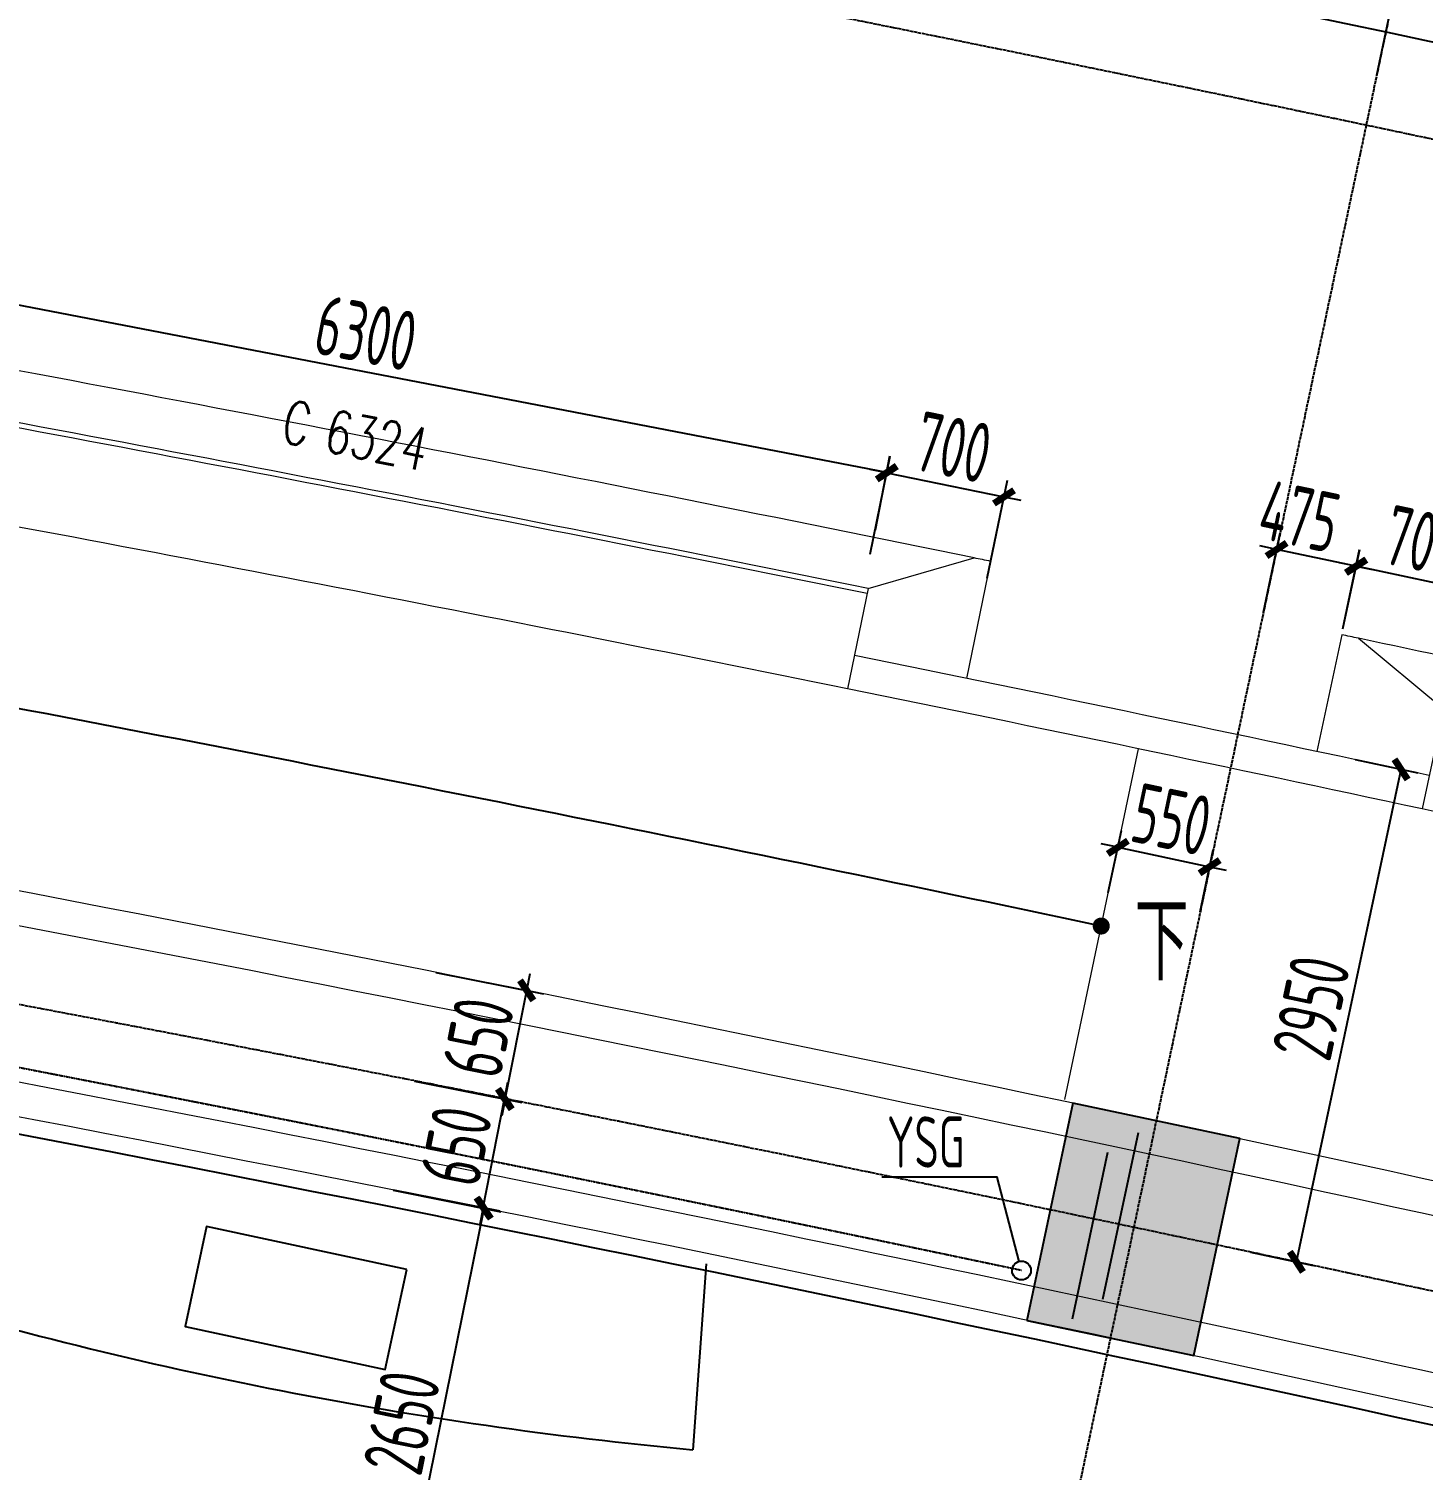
# Model space of a CAD drawing. Header units: millimetres. Extents: x 11515858 to 24947533, y -12784974 to -6116114.
# Drawn here: x 11837594 to 11845763, y -6385715 to -6377269 of the extents above; entities that cross this region are included whole.
import ezdxf
from ezdxf.enums import TextEntityAlignment as Align

# ---------------------------------------------------------------- set-up
doc = ezdxf.new("R2010")
doc.units = ezdxf.units.MM
doc.header["$LTSCALE"] = 10
for name, pattern in [('A2-RG-AXIS$0$CENTER', [2, 1.25, -0.25, 0.25, -0.25]), ('A2-RG-AXIS$0$DOTE', [2.42, 2, -0.2, 0.02, -0.2]), ('A2-RI-F2$0$DASHED2', [0.375, 0.25, -0.125]), ('A2-RI-F2$0$DOT2', [0.125, 0, -0.125])]:
    doc.linetypes.add(name, pattern=pattern)
for name, color, linetype in [('A2-RB-F2$0$$34$A-DIMS-100', 1, 'Continuous'), ('A2-RB-F2$0$A-DIMS-100', 1, 'Continuous'), ('A2-RD-F2$0$A-FURN-FIXT', 9, 'Continuous'), ('A2-RD-F2$0$A-STRS', 50, 'Continuous'), ('A2-RG-AXIS$0$A-DIMS-100', 1, 'Continuous'), ('A2-RG-AXIS$0$A-GRID', 1, 'A2-RG-AXIS$0$CENTER'), ('A2-RI-F2$0$$0$AUDIT_D_120618114340-341', 1, 'Continuous'), ('A2-RI-F2$0$A-ROOF-DRAN', 175, 'Continuous'), ('A2-RI-F2$0$A-ROOF-EDGE', 2, 'Continuous'), ('A2-RI-F2$0$A-STRS', 50, 'Continuous'), ('A2-RI-F2$0$A-SYMB-AREA', 4, 'Continuous'), ('A2-RI-F2$0$A-SYMB-DOOR', 4, 'Continuous'), ('A2-RI-F2$0$A-SYMB-NAME', 4, 'Continuous'), ('A2-RI-F2$0$an-door', 2, 'Continuous'), ('A2-RI-F2$0$an-wall', 4, 'Continuous'), ('A2-RS-F2$0$A-HATH-GRAY', 8, 'Continuous'), ('A2-RS-F2$0$A-WALL-CONC', 6, 'Continuous')]:
    doc.layers.add(name, color=color, linetype=linetype)
for name, color, linetype, lineweight in [('A2-RI-F2$0$A-ANNO-TEXT', 2, 'Continuous', 5), ('A2-RI-F2$0$A-FLOR-OTLN', 4, 'A2-RI-F2$0$DOT2', 5), ('A2-RI-F2$0$A-FLOR-STRS', 2, 'Continuous', 5), ('A2-RI-F2$0$A-GLAZ', 140, 'Continuous', 5), ('A2-RI-F2$0$A-WALL', 7, 'Continuous', 5)]:
    doc.layers.add(name, color=color, linetype=linetype, lineweight=lineweight)
doc.styles.add('A2-RB-F2$0$$0$XD2008', font='hzs.shx', dxfattribs={"width": 0.7, "bigfont": 'hztxt.shx'})
doc.styles.add('A2-RB-F2$0$XD2008', font='hzs.shx', dxfattribs={"width": 0.7, "bigfont": 'hztxt.shx'})
doc.styles.add('A2-RG-AXIS$0$XD2008', font='hzs.shx', dxfattribs={"width": 0.7, "bigfont": 'hztxt.shx'})
doc.styles.add('A2-RI-F2$0$ECADI', font='hzs.shx', dxfattribs={"width": 0.7, "bigfont": 'hztxt.shx'})
doc.styles.add('A2-RI-F2$0$ECADI-TXT', font='simplex.shx', dxfattribs={"bigfont": 'hztxt.shx'})
doc.dimstyles.new('A2-RB-F2$0$$0$XD100$0', dxfattribs={"dimscale": 100, "dimtxt": 3.5, "dimasz": 1, "dimexe": 1, "dimexo": 2, "dimgap": 0.5, "dimtad": 1, "dimdec": 0, "dimdsep": 46, "dimtxsty": 'A2-RB-F2$0$$0$XD2008', "dimblk1": 'A2-RB-F2$0$$20$_ArchTick', "dimblk2": 'A2-RB-F2$0$$20$_ArchTick', "dimsah": 1, "dimcen": 2.5, "dimclrt": 4, "dimaunit": 1, "dimadec": 0, "dimazin": 0, "dimtfac": 1, "dimtdec": 0, "dimtix": 1, "dimtmove": 2, "dimatfit": 3, "dimfxl": 0, "dimtolj": 1, "dimtzin": 0, "dimarcsym": 0})
doc.dimstyles.new('A2-RB-F2$0$XD100$0', dxfattribs={"dimscale": 100, "dimtxt": 3.5, "dimasz": 1, "dimexe": 1, "dimexo": 2, "dimgap": 0.5, "dimtad": 1, "dimdec": 0, "dimdsep": 46, "dimtxsty": 'A2-RB-F2$0$XD2008', "dimblk1": 'A2-RB-F2$0$_ArchTick', "dimblk2": 'A2-RB-F2$0$_ArchTick', "dimsah": 1, "dimcen": 2.5, "dimclrt": 4, "dimaunit": 1, "dimadec": 0, "dimazin": 0, "dimtfac": 1, "dimtdec": 0, "dimtix": 1, "dimtmove": 1, "dimatfit": 3, "dimfxl": 0, "dimtolj": 1, "dimtzin": 0, "dimarcsym": 0})
doc.dimstyles.new('A2-RG-AXIS$0$XD150', dxfattribs={"dimscale": 300, "dimtxt": 2.5, "dimasz": 1.5, "dimexe": 1, "dimexo": 2, "dimgap": 0.5, "dimtad": 1, "dimdec": 0, "dimdsep": 46, "dimtxsty": 'A2-RG-AXIS$0$XD2008', "dimcen": 2.5, "dimclrt": 4, "dimaunit": 1, "dimadec": 3, "dimazin": 0, "dimtfac": 1, "dimtdec": 0, "dimtmove": 2, "dimatfit": 3, "dimfxl": 0, "dimtolj": 1, "dimtzin": 0, "dimarcsym": 0})

# ---------------------------------------------------------------- blocks, each defined once
blk = doc.blocks.new('A2-RG-AXIS$0$_ArchTick')
at = {"color": 0, "linetype": 'ByBlock', "const_width": 0.4}
blk.add_lwpolyline([(-0.5, -0.5), (0.5, 0.5)], dxfattribs=at)
blk = doc.blocks.new('*D1253')
at = {"layer": 'A2-RG-AXIS$0$A-DIMS-100', "color": 0, "lineweight": -2, "ltscale": 3, "transparency": 16777216}
for p, q in [((11845491.1, -6377540.1), (11846904.3, -6370837.5)), ((11854555.5, -6379587.6), (11856160.6, -6372928.3))]:
    blk.add_line(p, q, dxfattribs=at)
blk.add_arc((11778730.7, -6694178.7), 330300, 76.448661, 78.094079, dxfattribs=at)
at = {"layer": 'Defpoints', "color": 0, "ltscale": 3, "transparency": 16777216}
for p in [(11853048.1, -6372348), (11845429.2, -6377833.7), (11854485.2, -6379879.3), (11778730.7, -6694178.7)]:
    blk.add_point(p, dxfattribs=at)
at = {"layer": 'A2-RG-AXIS$0$A-DIMS-100', "color": 0, "lineweight": -2, "ltscale": 3, "transparency": 16777216, "xscale": 150, "yscale": 150, "zscale": 150}
for p, rotation in [((11846873.3, -6370984.2), 168.0940794046412), ((11856125.5, -6373074.2), 346.4486609929079)]:
    blk.add_blockref('A2-RG-AXIS$0$_ArchTick', p, dxfattribs=dict(at, rotation=rotation))
at = {"layer": 'A2-RG-AXIS$0$A-DIMS-100', "color": 4, "ltscale": 3, "transparency": 16777216, "insert": (11851572.6, -6371705.1), "char_height": 375, "attachment_point": 5, "rotation": 347.27137, "style": 'A2-RG-AXIS$0$XD2008'}
blk.add_mtext('\\A1;1°38\'44"', dxfattribs=at)
blk = doc.blocks.new('*D1290')
at = {"layer": 'A2-RG-AXIS$0$A-DIMS-100', "color": 0, "lineweight": -2, "ltscale": 3, "transparency": 16777216}
for p, q in [((11836371.6, -6375753.7), (11837591.7, -6369013.3)), ((11845491.1, -6377540.1), (11846904.3, -6370837.5))]:
    blk.add_line(p, q, dxfattribs=at)
blk.add_arc((11778730.7, -6694178.7), 330300, 78.094079, 79.739498, dxfattribs=at)
at = {"layer": 'Defpoints', "color": 0, "ltscale": 3, "transparency": 16777216}
for p in [(11843776.4, -6370346.8), (11836318.2, -6376048.9), (11845429.2, -6377833.7), (11778730.7, -6694178.7)]:
    blk.add_point(p, dxfattribs=at)
at = {"layer": 'A2-RG-AXIS$0$A-DIMS-100', "color": 0, "lineweight": -2, "ltscale": 3, "transparency": 16777216, "xscale": 150, "yscale": 150, "zscale": 150}
for p, rotation in [((11837565, -6369160.9), 169.739497816377), ((11846873.3, -6370984.2), 348.0940794046441)]:
    blk.add_blockref('A2-RG-AXIS$0$_ArchTick', p, dxfattribs=dict(at, rotation=rotation))
at = {"layer": 'A2-RG-AXIS$0$A-DIMS-100', "color": 4, "ltscale": 3, "transparency": 16777216, "insert": (11842283.1, -6369746.5), "char_height": 375, "attachment_point": 5, "rotation": 348.91679, "style": 'A2-RG-AXIS$0$XD2008'}
blk.add_mtext('\\A1;1°38\'44"', dxfattribs=at)
blk = doc.blocks.new('A2-RB-F2$0$$20$_ArchTick')
at = {"color": 0, "linetype": 'ByBlock', "const_width": 0.4}
blk.add_lwpolyline([(-0.5, -0.5), (0.5, 0.5)], dxfattribs=at)
blk = doc.blocks.new('*D1545')
at = {"layer": 'A2-RB-F2$0$$34$A-DIMS-100', "color": 0, "lineweight": -2, "transparency": 16777216}
for p, q in [((11839727.8, -6384073.7), (11840360.3, -6384201.7)), ((11839736.9, -6386777.6), (11840262.3, -6384181.9)), ((11839202.4, -6386669.4), (11839834.9, -6386797.4))]:
    blk.add_line(p, q, dxfattribs=at)
at = {"layer": 'Defpoints', "color": 0, "transparency": 16777216}
for p in [(11839531.8, -6384034), (11840262.3, -6384181.9), (11839006.4, -6386629.7)]:
    blk.add_point(p, dxfattribs=at)
at = {"layer": 'A2-RB-F2$0$$34$A-DIMS-100', "color": 0, "lineweight": -2, "transparency": 16777216, "xscale": 100, "yscale": 100, "zscale": 100}
for p, rotation in [((11840262.3, -6384181.9), 78.5576947749182), ((11839736.9, -6386777.6), 258.5576947749182)]:
    blk.add_blockref('A2-RB-F2$0$$20$_ArchTick', p, dxfattribs=dict(at, rotation=rotation))
at = {"layer": 'A2-RB-F2$0$$34$A-DIMS-100', "color": 4, "transparency": 16777216, "insert": (11839779, -6385435.1), "char_height": 350, "attachment_point": 5, "rotation": 78.55769, "style": 'A2-RB-F2$0$$0$XD2008'}
blk.add_mtext('\\A1;2650', dxfattribs=at)
blk = doc.blocks.new('A2-RB-F2$0$_ArchTick')
at = {"color": 0, "linetype": 'ByBlock', "const_width": 0.4}
blk.add_lwpolyline([(-0.5, -0.5), (0.5, 0.5)], dxfattribs=at)
blk = doc.blocks.new('*D1597')
at = {"layer": 'A2-RB-F2$0$A-DIMS-100', "color": 0, "lineweight": -2, "transparency": 16777216}
for p, q in [((11845365.5, -6381551.2), (11845731.4, -6381629)), ((11845020.5, -6384493.7), (11845633.6, -6381608.2)), ((11844752.4, -6384436.8), (11845118.3, -6384514.5))]:
    blk.add_line(p, q, dxfattribs=at)
at = {"layer": 'Defpoints', "color": 0, "transparency": 16777216}
for p in [(11845169.9, -6381509.6), (11845633.6, -6381608.2), (11844556.7, -6384395.2)]:
    blk.add_point(p, dxfattribs=at)
at = {"layer": 'A2-RB-F2$0$A-DIMS-100', "color": 0, "lineweight": -2, "transparency": 16777216, "xscale": 100, "yscale": 100, "zscale": 100}
for p, rotation in [((11845633.6, -6381608.2), 78.00362421661713), ((11845020.5, -6384493.7), 258.0036242166171)]:
    blk.add_blockref('A2-RB-F2$0$_ArchTick', p, dxfattribs=dict(at, rotation=rotation))
at = {"layer": 'A2-RB-F2$0$A-DIMS-100', "color": 4, "transparency": 16777216, "insert": (11845106.9, -6383004.2), "char_height": 350, "attachment_point": 5, "rotation": 78.00362, "style": 'A2-RB-F2$0$XD2008'}
blk.add_mtext('\\A1;2950', dxfattribs=at)
blk = doc.blocks.new('*D2081')
at = {"layer": 'A2-RB-F2$0$A-DIMS-100', "color": 0, "lineweight": -2, "transparency": 16777216}
for p, q in [((11843918.4, -6382330.4), (11843995, -6381967)), ((11843974.4, -6382064.9), (11843876.5, -6382044.2)), ((11843974.4, -6382064.9), (11844512.2, -6382178.3)), ((11844456.2, -6382443.7), (11844532.8, -6382080.4)), ((11844512.2, -6382178.3), (11844610, -6382198.9))]:
    blk.add_line(p, q, dxfattribs=at)
at = {"layer": 'Defpoints', "color": 0, "transparency": 16777216}
for p in [(11844512.2, -6382178.3), (11843877.1, -6382526.1), (11844414.9, -6382639.4)]:
    blk.add_point(p, dxfattribs=at)
at = {"layer": 'A2-RB-F2$0$A-DIMS-100', "color": 0, "lineweight": -2, "transparency": 16777216, "xscale": 100, "yscale": 100, "zscale": 100}
for p, rotation in [((11843974.4, -6382064.9), 348.0940815054477), ((11844512.2, -6382178.3), 168.0940815054477)]:
    blk.add_blockref('A2-RB-F2$0$_ArchTick', p, dxfattribs=dict(at, rotation=rotation))
at = {"layer": 'A2-RB-F2$0$A-DIMS-100', "color": 4, "transparency": 16777216, "insert": (11844289.7, -6381901.4), "char_height": 350, "attachment_point": 5, "rotation": 348.09408, "style": 'A2-RB-F2$0$XD2008'}
blk.add_mtext('\\A1;550', dxfattribs=at)
blk = doc.blocks.new('*D2091')
at = {"layer": 'A2-RB-F2$0$$34$A-DIMS-100', "color": 0, "lineweight": -2, "transparency": 16777216}
for p, q in [((11839853, -6383434.9), (11840479.4, -6383557.7)), ((11840381.3, -6383538.5), (11840400.5, -6383440.3)), ((11840256.3, -6384176.1), (11840381.3, -6383538.5)), ((11839728, -6384072.5), (11840354.4, -6384195.3)), ((11840256.3, -6384176.1), (11840237.1, -6384274.2))]:
    blk.add_line(p, q, dxfattribs=at)
at = {"layer": 'Defpoints', "color": 0, "transparency": 16777216}
for p in [(11839656.8, -6383396.4), (11840381.3, -6383538.5), (11839531.8, -6384034)]:
    blk.add_point(p, dxfattribs=at)
at = {"layer": 'A2-RB-F2$0$$34$A-DIMS-100', "color": 0, "lineweight": -2, "transparency": 16777216, "xscale": 100, "yscale": 100, "zscale": 100}
for p, rotation in [((11840381.3, -6383538.5), 258.9083441193903), ((11840256.3, -6384176.1), 78.90834411939026)]:
    blk.add_blockref('A2-RB-F2$0$$20$_ArchTick', p, dxfattribs=dict(at, rotation=rotation))
at = {"layer": 'A2-RB-F2$0$$34$A-DIMS-100', "color": 4, "transparency": 16777216, "insert": (11840098, -6383814), "char_height": 350, "attachment_point": 5, "rotation": 78.90834, "style": 'A2-RB-F2$0$$0$XD2008'}
blk.add_mtext('\\A1;650', dxfattribs=at)
blk = doc.blocks.new('*D2092')
at = {"layer": 'A2-RB-F2$0$$34$A-DIMS-100', "color": 0, "lineweight": -2, "transparency": 16777216}
for p, q in [((11839979.6, -6382797.6), (11840609.2, -6382922.5)), ((11840511.1, -6382903.1), (11840530.5, -6382805)), ((11840384.5, -6383540.9), (11840511.1, -6382903.1)), ((11839852.9, -6383435.4), (11840482.5, -6383560.3)), ((11840384.5, -6383540.9), (11840365, -6383639))]:
    blk.add_line(p, q, dxfattribs=at)
at = {"layer": 'Defpoints', "color": 0, "transparency": 16777216}
for p in [(11839783.4, -6382758.6), (11840511.1, -6382903.1), (11839656.8, -6383396.4)]:
    blk.add_point(p, dxfattribs=at)
at = {"layer": 'A2-RB-F2$0$$34$A-DIMS-100', "color": 0, "lineweight": -2, "transparency": 16777216, "xscale": 100, "yscale": 100, "zscale": 100}
for p, rotation in [((11840511.1, -6382903.1), 258.7724271705413), ((11840384.5, -6383540.9), 78.77242717054123)]:
    blk.add_blockref('A2-RB-F2$0$$20$_ArchTick', p, dxfattribs=dict(at, rotation=rotation))
at = {"layer": 'A2-RB-F2$0$$34$A-DIMS-100', "color": 4, "transparency": 16777216, "insert": (11840227.1, -6383178.2), "char_height": 350, "attachment_point": 5, "rotation": 78.77243, "style": 'A2-RB-F2$0$$0$XD2008'}
blk.add_mtext('\\A1;650', dxfattribs=at)
blk = doc.blocks.new('*D1955')
at = {"layer": 'A2-RB-F2$0$A-DIMS-100', "color": 0, "lineweight": -2, "transparency": 16777216}
for p, q in [((11845371.5, -6380418.1), (11845273.7, -6380397.2)), ((11845293.4, -6380784.7), (11845392.3, -6380320.3)), ((11846056.4, -6380564), (11845371.5, -6380418.1)), ((11845978.3, -6380930.7), (11846077.3, -6380466.2)), ((11846056.4, -6380564), (11846154.2, -6380584.9))]:
    blk.add_line(p, q, dxfattribs=at)
at = {"layer": 'Defpoints', "color": 0, "transparency": 16777216}
for p in [(11845371.5, -6380418.1), (11845251.7, -6380980.3), (11845936.6, -6381126.3)]:
    blk.add_point(p, dxfattribs=at)
at = {"layer": 'A2-RB-F2$0$A-DIMS-100', "color": 0, "lineweight": -2, "transparency": 16777216, "xscale": 100, "yscale": 100, "zscale": 100}
for p, rotation in [((11845371.5, -6380418.1), 347.9718568055047), ((11846056.4, -6380564), 167.9718568055047)]:
    blk.add_blockref('A2-RB-F2$0$_ArchTick', p, dxfattribs=dict(at, rotation=rotation))
at = {"layer": 'A2-RB-F2$0$A-DIMS-100', "color": 4, "transparency": 16777216, "insert": (11845760.9, -6380271), "char_height": 350, "attachment_point": 5, "rotation": 347.97186, "style": 'A2-RB-F2$0$XD2008'}
blk.add_mtext('\\A1;700', dxfattribs=at)
blk = doc.blocks.new('*D1956')
at = {"layer": 'A2-RB-F2$0$A-DIMS-100', "color": 0, "lineweight": -2, "transparency": 16777216}
for p, q in [((11844827.6, -6380686.5), (11844925.2, -6380221.8)), ((11844904.6, -6380319.6), (11844806.8, -6380299.1)), ((11845369.1, -6380417.2), (11844904.6, -6380319.6)), ((11845292, -6380784.1), (11845389.6, -6380319.4)), ((11845369.1, -6380417.2), (11845466.9, -6380437.8))]:
    blk.add_line(p, q, dxfattribs=at)
at = {"layer": 'Defpoints', "color": 0, "transparency": 16777216}
for p in [(11844904.6, -6380319.6), (11844786.4, -6380882.2), (11845250.9, -6380979.8)]:
    blk.add_point(p, dxfattribs=at)
at = {"layer": 'A2-RB-F2$0$A-DIMS-100', "color": 0, "lineweight": -2, "transparency": 16777216, "xscale": 100, "yscale": 100, "zscale": 100}
for p, rotation in [((11844904.6, -6380319.6), 348.1346095099087), ((11845369.1, -6380417.2), 168.1346095099087)]:
    blk.add_blockref('A2-RB-F2$0$_ArchTick', p, dxfattribs=dict(at, rotation=rotation))
at = {"layer": 'A2-RB-F2$0$A-DIMS-100', "color": 4, "transparency": 16777216, "insert": (11845038, -6380125.8), "char_height": 350, "attachment_point": 5, "rotation": 348.13461, "style": 'A2-RB-F2$0$XD2008'}
blk.add_mtext('\\A1;475', dxfattribs=at)
blk = doc.blocks.new('*D1959')
at = {"layer": 'A2-RB-F2$0$A-DIMS-100', "color": 0, "lineweight": -2, "transparency": 16777216}
for p, q in [((11836369.1, -6379010.6), (11836452.8, -6378577.2)), ((11842620.1, -6379869.3), (11836433.8, -6378675.4)), ((11842555.4, -6380204.5), (11842639, -6379771.1))]:
    blk.add_line(p, q, dxfattribs=at)
at = {"layer": 'Defpoints', "color": 0, "transparency": 16777216}
for p in [(11836433.8, -6378675.4), (11836331.2, -6379206.9), (11842517.5, -6380400.9)]:
    blk.add_point(p, dxfattribs=at)
at = {"layer": 'A2-RB-F2$0$A-DIMS-100', "color": 0, "lineweight": -2, "transparency": 16777216, "xscale": 100, "yscale": 100, "zscale": 100}
for p, rotation in [((11836433.8, -6378675.4), 169.0765366442314), ((11842620.1, -6379869.3), 349.0765366442314)]:
    blk.add_blockref('A2-RB-F2$0$_ArchTick', p, dxfattribs=dict(at, rotation=rotation))
at = {"layer": 'A2-RB-F2$0$A-DIMS-100', "color": 4, "transparency": 16777216, "insert": (11839569.6, -6379051.4), "char_height": 350, "attachment_point": 5, "rotation": 349.07654, "style": 'A2-RB-F2$0$XD2008'}
blk.add_mtext('\\A1;6300', dxfattribs=at)
blk = doc.blocks.new('*D1960')
at = {"layer": 'A2-RB-F2$0$A-DIMS-100', "color": 0, "lineweight": -2, "transparency": 16777216}
for p, q in [((11842523.5, -6380346.9), (11842641.3, -6379772.6)), ((11842621.2, -6379870.6), (11842523.3, -6379850.5)), ((11842621.2, -6379870.6), (11843307.4, -6380011.4)), ((11843209.7, -6380487.7), (11843327.5, -6379913.4)), ((11843307.4, -6380011.4), (11843405.4, -6380031.5))]:
    blk.add_line(p, q, dxfattribs=at)
at = {"layer": 'Defpoints', "color": 0, "transparency": 16777216}
for p in [(11843307.4, -6380011.4), (11842483.3, -6380542.8), (11843169.5, -6380683.6)]:
    blk.add_point(p, dxfattribs=at)
at = {"layer": 'A2-RB-F2$0$A-DIMS-100', "color": 0, "lineweight": -2, "transparency": 16777216, "xscale": 100, "yscale": 100, "zscale": 100}
for p, rotation in [((11842621.2, -6379870.6), 348.4066606735891), ((11843307.4, -6380011.4), 168.4066606735891)]:
    blk.add_blockref('A2-RB-F2$0$_ArchTick', p, dxfattribs=dict(at, rotation=rotation))
at = {"layer": 'A2-RB-F2$0$A-DIMS-100', "color": 4, "transparency": 16777216, "insert": (11843009.5, -6379720.6), "char_height": 350, "attachment_point": 5, "rotation": 348.40666, "style": 'A2-RB-F2$0$XD2008'}
blk.add_mtext('\\A1;700', dxfattribs=at)
blk = doc.blocks.new('A2-RD-F2')
at = {"layer": 'A2-RD-F2$0$A-FURN-FIXT', "linetype": 'Continuous'}
blk.add_lwpolyline([(11839808.4, -6384538.8), (11838635.1, -6384287), (11838509.2, -6384873.7), (11839682.5, -6385125.5)], close=True, dxfattribs=at)
at = {"layer": 'A2-RD-F2$0$A-STRS', "linetype": 'Continuous'}
blk.add_line((11841562.5, -6384506.1), (11841484, -6385594.9), dxfattribs=at)
blk.add_arc((11843729.5, -6361395.8), 24303.1, 253.19997, 264.69865, dxfattribs=at)
blk = doc.blocks.new('A2-RS-F2')
at = {"layer": 'A2-RS-F2$0$A-HATH-GRAY', "ltscale": 3}
h = blk.add_hatch(color=256, dxfattribs=at)
h.paths.add_polyline_path([(11780370.9, -6378132.8), (11781370.9, -6378139.6), (11781379.7, -6376839.6), (11780379.7, -6376832.8)])
h.paths.add_polyline_path([(11771295.3, -6378216.2), (11772295, -6378194.3), (11772266.5, -6376894.6), (11771266.7, -6376916.1)])
h.paths.add_polyline_path([(11789445.2, -6378310.2), (11790444.5, -6378345.7), (11790490.7, -6377046.5), (11789491.3, -6377010.6)])
h.paths.add_polyline_path([(11794061, -6377995.6), (11794659.8, -6378034.1), (11794711.1, -6377235.6), (11794112.3, -6377197.1)])
h.paths.add_polyline_path([(11762225.8, -6378560), (11763224.5, -6378509.3), (11763158.6, -6377210.6), (11762159.9, -6377261.3)])
h.paths.add_polyline_path([(11756053.8, -6378846.4), (11756851.3, -6378782.9), (11756756.1, -6377586.7), (11755958.6, -6377650.1)])
h.paths.add_polyline_path([(11801644.4, -6378461.8), (11802243.1, -6378500.3), (11802294.5, -6377701.9), (11801695.7, -6377663.4)])
h.paths.add_polyline_path([(11751557.2, -6379698.1), (11752354.6, -6379634.6), (11752219.8, -6377940), (11751422.4, -6378003.4)])
h.paths.add_polyline_path([(11807663.9, -6379405.7), (11808460.5, -6379479.9), (11808571.8, -6378285.1), (11807775.3, -6378210.6)])
h.paths.add_polyline_path([(11816584.8, -6380403.2), (11817577.3, -6380525.1), (11817735.8, -6379234.7), (11816743.2, -6379112.9)])
h.paths.add_polyline_path([(11825579.4, -6381618.6), (11826568.2, -6381768.4), (11826762.9, -6380483.1), (11825774.2, -6380333.3)])
h.paths.add_polyline_path([(11793833.2, -6381538.6), (11794432, -6381577.1), (11794483.3, -6380778.7), (11793884.5, -6380740.2)])
h.paths.add_polyline_path([(11801416.6, -6382004.6), (11802015.3, -6382043.1), (11802066.7, -6381244.7), (11801467.9, -6381206.2)])
h.paths.add_polyline_path([(11834536.4, -6383084.9), (11835520.4, -6383263), (11835752, -6381983.8), (11834767.9, -6381805.7)])
h.paths.add_polyline_path([(11843441.7, -6384836.8), (11844420.2, -6385043.1), (11844688.3, -6383771), (11843709.9, -6383564.7)])
h.paths.add_polyline_path([(11849706.8, -6386047.7), (11850486.4, -6386227.4), (11850720.8, -6385255.2), (11849941.2, -6385075.5)])
h.paths.add_polyline_path([(11756691.3, -6386871.4), (11757488.6, -6386806.1), (11757394.5, -6385611.6), (11756597, -6385675)])
h.paths.add_polyline_path([(11752175.7, -6387473.6), (11752973.2, -6387410.2), (11752838.4, -6385715.5), (11752040.9, -6385779)])
h.paths.add_polyline_path([(11854131.9, -6387106.5), (11854911.5, -6387286.2), (11855145.9, -6386314), (11854366.3, -6386134.3)])
h.paths.add_polyline_path([(11793236.4, -6390820.6), (11793835.2, -6390859), (11793886.5, -6390060.7), (11793287.7, -6390022.2)])
h.paths.add_polyline_path([(11800819.8, -6391285.9), (11801418.6, -6391324.4), (11801469.9, -6390525.9), (11800871.2, -6390487.4)])
h.paths.add_polyline_path([(11847832.2, -6393825.3), (11848611.8, -6394005), (11848846.2, -6393032.8), (11848066.6, -6392853.1)])
h.paths.add_polyline_path([(11780263.2, -6394032.4), (11781263.2, -6394039.2), (11781272, -6392739.2), (11780272, -6392732.1)])
h.paths.add_polyline_path([(11771644.2, -6394112.4), (11772644, -6394090.4), (11772615.4, -6392790.7), (11771615.7, -6392812.3)])
h.paths.add_polyline_path([(11788881, -6394200.2), (11789880.4, -6394235.7), (11789926.5, -6392936.5), (11788927.1, -6392900.6)])
h.paths.add_polyline_path([(11793008.6, -6394363.6), (11793607.4, -6394402.1), (11793658.7, -6393603.7), (11793059.9, -6393565.2)])
h.paths.add_polyline_path([(11763031, -6394439.6), (11764029.7, -6394388.9), (11763963.9, -6393090.2), (11762965.1, -6393140.9)])
h.paths.add_polyline_path([(11757322.6, -6394796.6), (11758120, -6394731.3), (11758024.9, -6393536.9), (11757227.5, -6393600.3)])
h.paths.add_polyline_path([(11800592, -6394828.7), (11801190.8, -6394867.2), (11801242.1, -6394068.8), (11800643.4, -6394030.3)])
h.paths.add_polyline_path([(11852257.4, -6394883.9), (11853037, -6395063.6), (11853271.3, -6394091.4), (11852491.7, -6393911.7)])
h.paths.add_polyline_path([(11752786.3, -6395149.5), (11753583.8, -6395086), (11753449, -6393391.4), (11752651.5, -6393454.8)])
h.paths.add_polyline_path([(11806188.5, -6395237.1), (11806985.1, -6395311.3), (11807096.4, -6394116.5), (11806299.9, -6394042)])
h.paths.add_polyline_path([(11814655.7, -6396186), (11815648.4, -6396307.3), (11815806.1, -6395016.9), (11814813.5, -6394895.6)])
h.paths.add_polyline_path([(11823197.5, -6397340.4), (11824186.2, -6397490.2), (11824381, -6396204.9), (11823392.2, -6396055.1)])
h.paths.add_polyline_path([(11831681.6, -6398728.6), (11832663, -6398920.7), (11832912.6, -6397644.9), (11831931.2, -6397452.8)])
h.paths.add_polyline_path([(11840164, -6400382.5), (11841142.5, -6400588.8), (11841410.7, -6399316.8), (11840432.2, -6399110.5)])
edge = h.paths.add_edge_path()
edge.add_arc((11772285.6, -6400549.4), 450, 0, 360)
edge = h.paths.add_edge_path()
edge.add_arc((11789151.8, -6400663.7), 450, 0, 360)
edge = h.paths.add_edge_path()
edge.add_arc((11763857, -6400855.6), 450, 0, 360)
h.paths.add_polyline_path([(11845945.9, -6401651.6), (11846725.5, -6401831.2), (11846959.8, -6400859), (11846180.2, -6400679.3)])
edge = h.paths.add_edge_path()
edge.add_arc((11797575.5, -6401083.9), 450, 0, 360)
edge = h.paths.add_edge_path()
edge.add_arc((11755440.6, -6401403.6), 450.5, 0, 360)
edge = h.paths.add_edge_path()
edge.add_arc((11805983.7, -6401745.9), 450, 0, 360)
h.paths.add_polyline_path([(11850371.1, -6402710), (11851150.7, -6402889.7), (11851385, -6401917.5), (11850605.5, -6401737.8)])
edge = h.paths.add_edge_path()
edge.add_arc((11814369.4, -6402649), 450, 0, 360)
edge = h.paths.add_edge_path()
edge.add_arc((11822725.7, -6403792.5), 450, 0, 360)
edge = h.paths.add_edge_path()
edge.add_arc((11831045.7, -6405175.5), 450, 0, 360)
edge = h.paths.add_edge_path()
edge.add_arc((11839322.6, -6406796.9), 450.5, 0, 360)
edge = h.paths.add_edge_path()
edge.add_arc((11847549.5, -6408655.2), 450.5, 0, 360)
edge = h.paths.add_edge_path()
edge.add_arc((11780719.1, -6400485.4), 450, 0, 360)
at = {"layer": 'A2-RS-F2$0$A-WALL-CONC'}
blk.add_3dface([(11843441.7, -6384836.8), (11844420.2, -6385043.1), (11844688.3, -6383771), (11843709.9, -6383564.7)], dxfattribs=at)
blk = doc.blocks.new('A2-RI-F2$0$5erhfh')
at = {"layer": 'A2-RI-F2$0$A-SYMB-AREA', "style": 'A2-RI-F2$0$ECADI', "width": 0.7}
blk.add_attdef('340M2', text='', height=2.5, dxfattribs=at).set_placement((0, 1.25), align=Align.MIDDLE_LEFT)
at = {"layer": 'A2-RI-F2$0$A-SYMB-NAME', "style": 'A2-RI-F2$0$ECADI', "width": 0.7}
blk.add_attdef('CHINESENAME', (-12.292, 3.087), '', height=4.5, dxfattribs=at)
blk = doc.blocks.new('A2-RI-F2$0$Big Bay 1')
at = {"layer": 'A2-RI-F2$0$A-FLOR-OTLN', "linetype": 'Continuous'}
for radius, start in [(320350, 84.984209), (319450, 85.086693)]:
    blk.add_arc((-21072, -318754.3), radius, start, 86.217831, dxfattribs=at)
at = {"layer": 'A2-RI-F2$0$A-GLAZ'}
for radius, start in [(320050, 85.086518), (320020, 85.086693)]:
    blk.add_arc((-21072, -318754.3), radius, start, 86.217831, dxfattribs=at)
at = {"layer": 'A2-RI-F2$0$A-WALL'}
for p, q in [((-86.6, 206.2), (-40.4, 904.6)), ((0, 0), (59.4, 898)), ((6339.7, 119.2), (6936.3, 369)), ((6974.7, -337), (7035.9, 360.3)), ((6339.7, 119.2), (6288.4, -478))]:
    blk.add_line(p, q, dxfattribs=at)
for start, end in [(86.217831, 86.235716), (84.966323, 84.984209)]:
    blk.add_arc((-21072, -318754.3), 320350, start, end, dxfattribs=at)
blk = doc.blocks.new('A2-RI-F2$0$Bay 1')
at = {"layer": 'A2-RI-F2$0$A-FLOR-OTLN', "linetype": 'Continuous'}
for radius, end in [(320350, 93.622485), (319450, 93.519662)]:
    blk.add_arc((19611.4, -318847.5), radius, 93.211108, end, dxfattribs=at)
at = {"layer": 'A2-RI-F2$0$A-GLAZ'}
for radius in [320050, 320020]:
    blk.add_arc((19611.4, -318847.5), radius, 93.211108, 93.519662, dxfattribs=at)
at = {"layer": 'A2-RI-F2$0$A-WALL'}
for p, q in [((1666.9, 999.6), (1717.4, 101)), ((1766.8, 1005.2), (1806, 306.3)), ((-728.8, 856.2), (-684.6, 157.6)), ((-629, 862.5), (-36.8, 598.9)), ((-36.8, 598.9), (0, 0))]:
    blk.add_line(p, q, dxfattribs=at)
for start, end in [(93.193223, 93.211108), (93.622485, 93.64037)]:
    blk.add_arc((19611.4, -318847.5), 320350, start, end, dxfattribs=at)
blk = doc.blocks.new('A2-RI-F2$0$ECADI-TAG-DOOR')
blk = doc.blocks.new('A2-RI-F2$0$ysg')
at = {"layer": 'A2-RI-F2$0$A-ROOF-DRAN'}
blk.add_lwpolyline([(92046.8, -12451.1), (91918.2, -11957.9), (91242.1, -11957.9)], dxfattribs=at)
blk.add_circle((92060.7, -12504.3), 55, dxfattribs=at)
at = {"layer": 'A2-RI-F2$0$A-ROOF-DRAN', "linetype": 'A2-RI-F2$0$DASHED2'}
blk.add_arc((14625, -380110.4), 375673.4, 78.104629, 79.312139, dxfattribs=at)
at = {"layer": 'A2-RI-F2$0$A-ROOF-DRAN'}
ref = blk.add_blockref('A2-RI-F2$0$5erhfh', (90593.7, -12210.1), dxfattribs=dict(at, xscale=-100, yscale=100, zscale=100))
ref.add_attrib('CHINESENAME', 'YSG', (91272.9, -11901.3), dxfattribs={"layer": 'A2-RI-F2$0$A-SYMB-NAME', "height": 300, "style": 'A2-RI-F2$0$ECADI', "width": 0.7})
blk = doc.blocks.new('A2-RG-AXIS')
at = {"layer": 'A2-RG-AXIS$0$A-GRID', "linetype": 'A2-RG-AXIS$0$DOTE'}
blk.add_line((11846048.1, -6374898.2), (11837754.6, -6414233.4), dxfattribs=at)
for radius in [323300, 316700, 313400, 308700]:
    blk.add_arc((11778730.7, -6694178.7), radius, 75.589285, 95.407644, dxfattribs=at)
at = {"layer": 'A2-RG-AXIS$0$A-DIMS-100', "ltscale": 3}
for base, p2, picture, middle in [((11843776.4, -6370346.8), (11836318.2, -6376048.9), '*D1290', (11842283.1, -6369746.5)), ((11853048.1, -6372348), (11854485.2, -6379879.3), '*D1253', (11851572.6, -6371705.1))]:
    dim = blk.add_angular_dim_3p(base=base, center=(11778730.7, -6694178.7), p1=(11845429.2, -6377833.7), p2=p2, dimstyle='A2-RG-AXIS$0$XD150', override={"dimscale": 150, "dimasz": 1, "dimblk": 'A2-RG-AXIS$0$_ArchTick', "dimadec": 4}, dxfattribs=at)
    dim.commit()
    dim.dimension.update_dxf_attribs({"geometry": picture, "text_midpoint": middle})
blk = doc.blocks.new('A2-RB-F2')
at = {"layer": 'A2-RB-F2$0$$34$A-DIMS-100'}
for p1, p2, distance, picture, middle in [((11839656.8, -6383396.4), (11839783.4, -6382758.6), -741.9, '*D2092', (11840227.1, -6383178.2)), ((11839531.8, -6384034), (11839656.8, -6383396.4), -738.3, '*D2091', (11840098, -6383814))]:
    dim = blk.add_aligned_dim(p1=p1, p2=p2, distance=distance, dimstyle='A2-RB-F2$0$$0$XD100$0', dxfattribs=at)
    dim.commit()
    dim.dimension.update_dxf_attribs({"geometry": picture, "text_midpoint": middle})
dim = blk.add_aligned_dim(p1=(11839006.4, -6386629.7), p2=(11839531.8, -6384034), distance=-745.3, text='2650', dimstyle='A2-RB-F2$0$$0$XD100$0', dxfattribs=at)
dim.commit()
dim.dimension.update_dxf_attribs({"geometry": '*D1545', "text_midpoint": (11839779, -6385435.1)})
at = {"layer": 'A2-RB-F2$0$A-DIMS-100'}
for p1, p2, distance, picture, middle in [((11842517.5, -6380400.9), (11836331.2, -6379206.9), -541.3, '*D1959', (11839569.6, -6379051.4)), ((11842483.3, -6380542.8), (11843169.5, -6380683.6), 686.2, '*D1960', (11843009.5, -6379720.6)), ((11845936.6, -6381126.3), (11845251.7, -6380980.3), -574.9, '*D1955', (11845760.9, -6380271)), ((11844556.7, -6384395.2), (11845169.9, -6381509.6), -474.1, '*D1597', (11845106.9, -6383004.2)), ((11843877.1, -6382526.1), (11844414.9, -6382639.4), 471.3, '*D2081', (11844289.7, -6381901.4))]:
    dim = blk.add_aligned_dim(p1=p1, p2=p2, distance=distance, dimstyle='A2-RB-F2$0$XD100$0', dxfattribs=at)
    dim.commit()
    dim.dimension.update_dxf_attribs({"geometry": picture, "text_midpoint": middle})
dim = blk.add_linear_dim(base=(11844904.6, -6380319.6), p1=(11845250.9, -6380979.8), p2=(11844786.4, -6380882.2), angle=168.13461, dimstyle='A2-RB-F2$0$XD100$0', override={"dimtmove": 2}, dxfattribs=at)
dim.commit()
dim.dimension.update_dxf_attribs({"geometry": '*D1956', "text_midpoint": (11845038, -6380125.8), "dimtype": 129})
blk = doc.blocks.new('A2-RI-F2')
at = {"layer": 'A2-RI-F2$0$$0$AUDIT_D_120618114340-341', "extrusion": (0, 0, -1), "const_width": 50}
blk.add_lwpolyline([(-11843858.9, -6382543.1, 1), (-11843895.4, -6382509, 1)], format="xyb", close=True, dxfattribs=at)
at = {"layer": 'A2-RI-F2$0$$0$AUDIT_D_120618114340-341'}
blk.add_arc((11778059.2, -6693691.3), 318050, 78.056781, 79.353921, dxfattribs=at)
at = {"layer": 'A2-RI-F2$0$A-ANNO-TEXT'}
blk.add_line((11843664.7, -6383541.7), (11844094.5, -6381486.9), dxfattribs=at)
at = {"layer": 'A2-RI-F2$0$A-ROOF-EDGE'}
for points in [[(11805527.6, -6374951.5), (11805733, -6371757.5, -0.006311), (11817296.7, -6372934.6), (11817357.2, -6372439.1, -0.024818), (11849205.5, -6377885), (11848174.4, -6382163.2)], [(11805726.9, -6374968.3), (11805919.4, -6371974.9, -0.006307), (11817471.1, -6373155.9), (11817531.5, -6372661.6, -0.024061), (11848966.7, -6378022.2), (11847979.1, -6382119.8)]]:
    blk.add_lwpolyline(points, format="xyb", dxfattribs=at)
at = {"layer": 'A2-RI-F2$0$A-WALL'}
for centre, radius, start, end in [((11778730.7, -6694178.7), 319650, 77.888321, 78.505043), ((11778730.7, -6694178.7), 319450, 77.888321, 78.505043), ((11778059.2, -6693691.3), 317000, 77.322222, 79.787245), ((11778059.2, -6693691.3), 316800, 77.358949, 79.751069), ((11778059.2, -6693691.3), 315900, 77.361543, 79.750948), ((11778059.2, -6693691.3), 315700, 77.362121, 79.814048)]:
    blk.add_arc(centre, radius, start, end, dxfattribs=at)
at = {"layer": 'A2-RI-F2$0$an-door'}
blk.add_arc((11778059.2, -6693691.3), 315600, 77.381116, 80.171162, dxfattribs=at)
at = {"layer": 'A2-RI-F2$0$an-wall'}
for p, q in [((11843886.1, -6384713.3), (11844094.5, -6383735.3)), ((11843708.1, -6384828.8), (11843916.5, -6383850.7))]:
    blk.add_line(p, q, dxfattribs=at)
for name, p in [('A2-RS-F2', (0, 0)), ('A2-RI-F2$0$ysg', (11751349.3, -6372040.3))]:
    blk.add_blockref(name, p)
for name, p, rotation in [('A2-RI-F2$0$Big Bay 1', (11836199.1, -6379940.6), 353.4180549574475), ('A2-RI-F2$0$Bay 1', (11845757.2, -6381839.8), 344.3682122433803)]:
    blk.add_blockref(name, p, dxfattribs=dict(rotation=rotation))
ref = blk.add_blockref('A2-RI-F2$0$5erhfh', (11846096.3, -6384466.2), dxfattribs=dict(xscale=100, yscale=100, zscale=100))
ref.add_attrib('CHINESENAME', '下', (11844074.1, -6382844.4), dxfattribs={"layer": 'A2-RI-F2$0$A-SYMB-NAME', "height": 450, "style": 'A2-RI-F2$0$ECADI', "width": 0.7})
at = {"layer": 'A2-RI-F2$0$A-FLOR-STRS'}
blk.add_blockref('A2-RG-AXIS', (0, 0), dxfattribs=at)
at = {"layer": 'A2-RI-F2$0$A-STRS', "linetype": 'Continuous'}
blk.add_blockref('A2-RB-F2', (0, 0), dxfattribs=at)
at = {"layer": 'A2-RI-F2$0$A-SYMB-DOOR'}
ref = blk.add_blockref('A2-RI-F2$0$ECADI-TAG-DOOR', (11839299, -6380477.1), dxfattribs=dict(at, xscale=99.99999999938719, yscale=99.99999999938719, zscale=99.99999999938719, rotation=348.5345646492844))
ref.add_attrib('门窗主编号1', 'C', dxfattribs={"height": 250, "rotation": 348.53456, "style": 'A2-RI-F2$0$ECADI-TXT', "width": 0.7}).set_placement((11839218.4, -6379717.5), align=Align.RIGHT)
ref.add_attrib('门窗主编号2', '6324', (11839314.5, -6379741.3, 333.3), dxfattribs={"height": 250, "rotation": 348.53456, "style": 'A2-RI-F2$0$ECADI-TXT', "width": 0.7})

msp = doc.modelspace()

# ---------------------------------------------------------------- block references
for name in ['A2-RI-F2', 'A2-RB-F2', 'A2-RG-AXIS', 'A2-RS-F2', 'A2-RD-F2']:
    msp.add_blockref(name, (0, 0))

doc.saveas('drawing.dxf')
